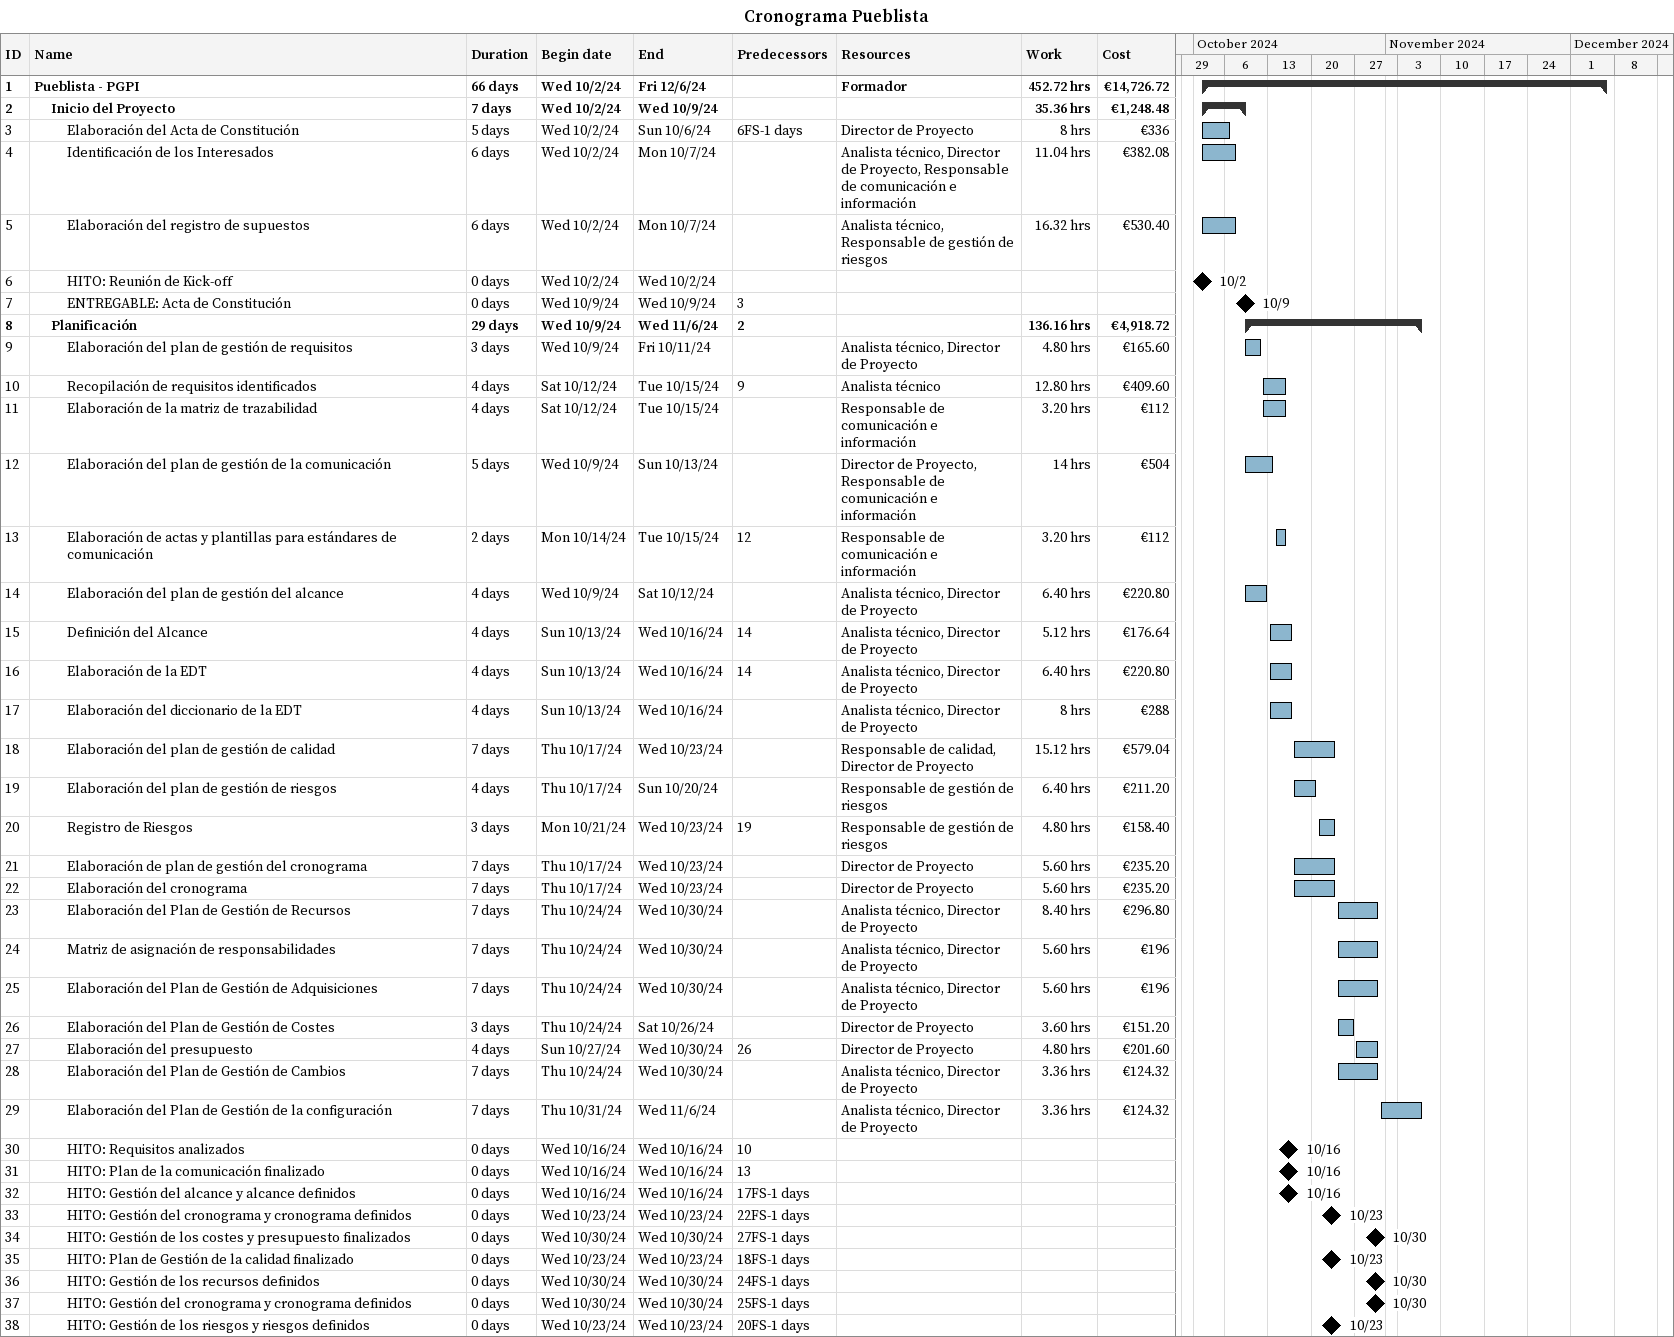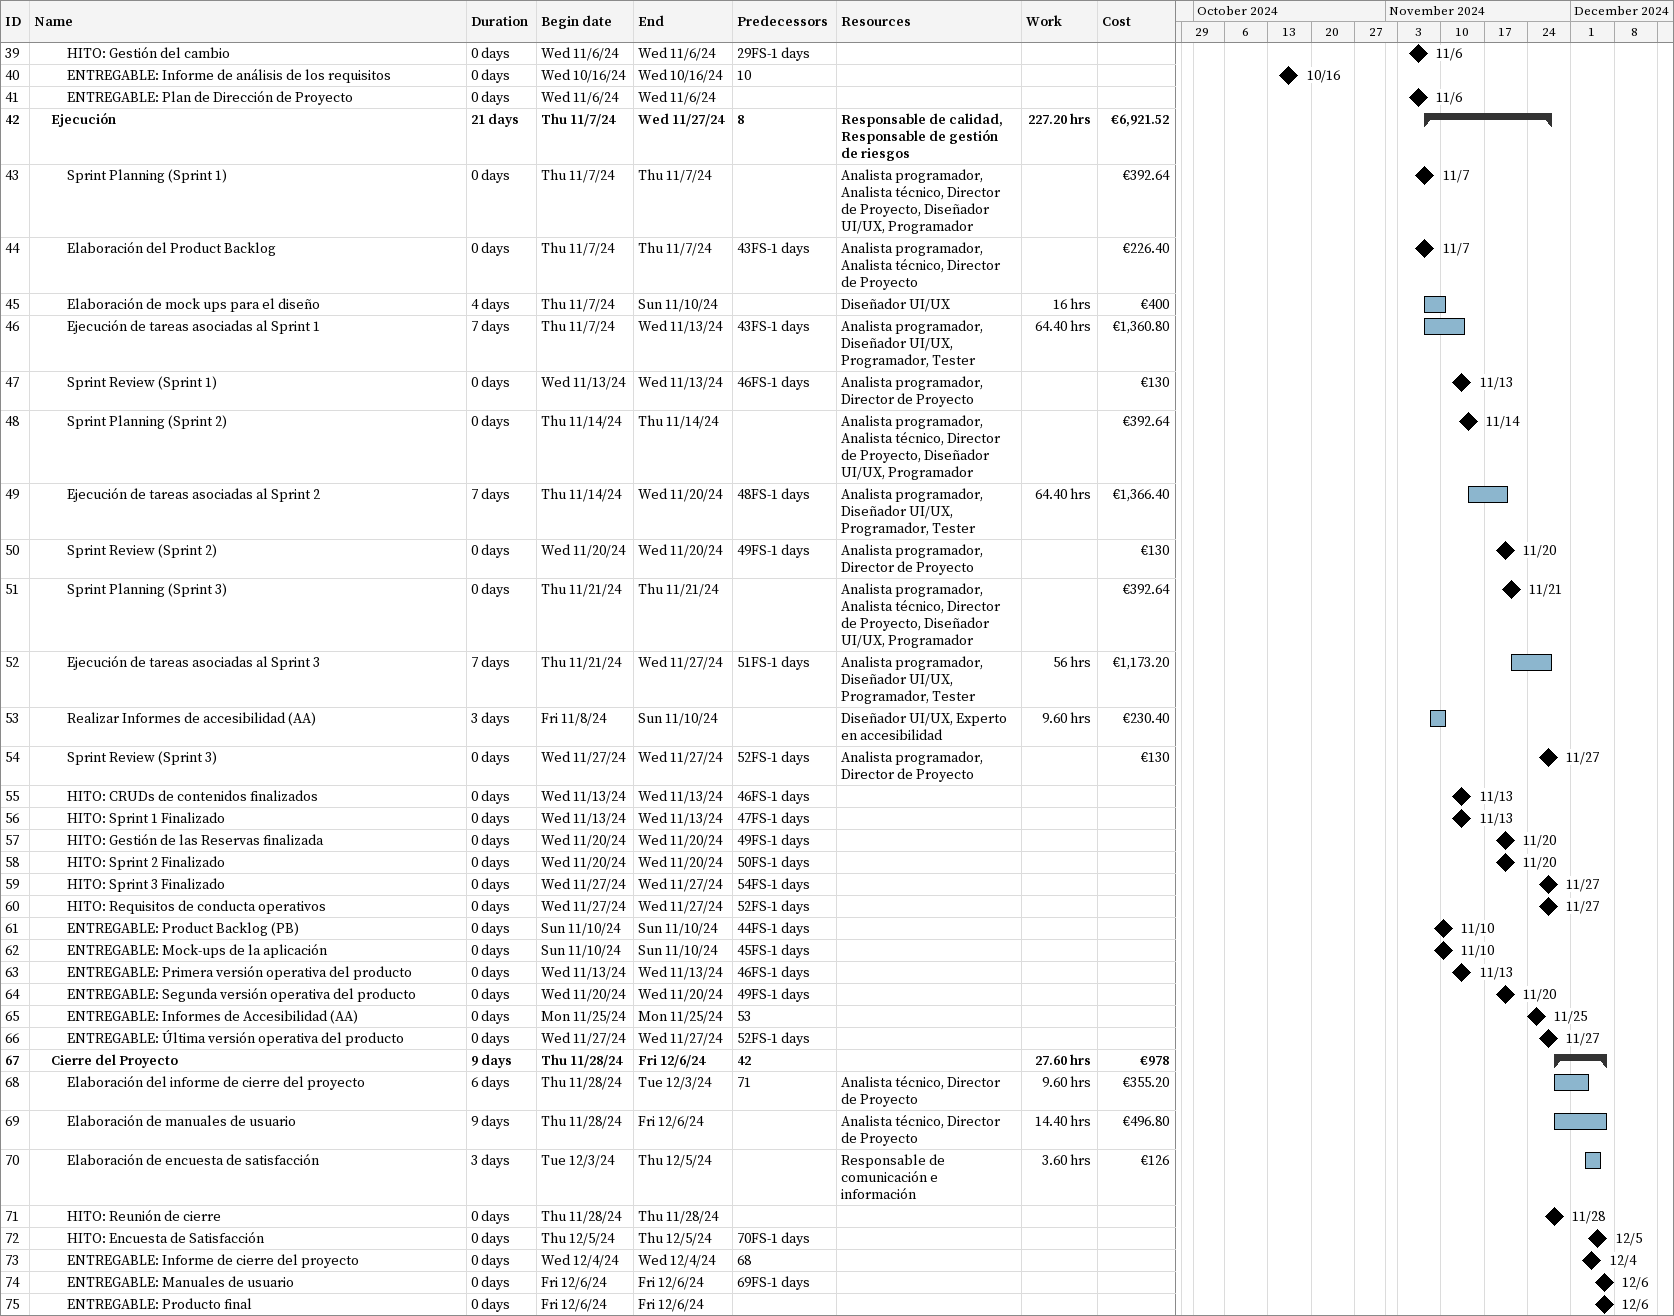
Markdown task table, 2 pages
Cronograma Pueblista

| ID | Level | Task | Duration | Start | Finish | Predecessors | Resources | Work (h) | Cost (€) |
|---|---|---|---|---|---|---|---|---|---|
| 1 | 1 | **Pueblista - PGPI** | 66d | 2024-10-02 | 2024-12-06 |  | Formador | 452.72 | 14726.72 |
| 2 | 2 | **Inicio del Proyecto** | 7d | 2024-10-02 | 2024-10-09 |  |  | 35.36 | 1248.48 |
| 3 | 3 | Elaboración del Acta de Constitución | 5d | 2024-10-02 | 2024-10-06 | 6FS-1d | Director de Proyecto | 8 | 336 |
| 4 | 3 | Identificación de los Interesados | 6d | 2024-10-02 | 2024-10-07 |  | Analista técnico, Director de Proyecto, Responsable de comunicación e información | 11.04 | 382.08 |
| 5 | 3 | Elaboración del registro de supuestos | 6d | 2024-10-02 | 2024-10-07 |  | Analista técnico, Responsable de gestión de riesgos | 16.32 | 530.40 |
| 6 | 3 | HITO: Reunión de Kick-off | 0d | 2024-10-02 | 2024-10-02 |  |  |  |  |
| 7 | 3 | ENTREGABLE: Acta de Constitución | 0d | 2024-10-09 | 2024-10-09 | 3 |  |  |  |
| 8 | 2 | **Planificación** | 29d | 2024-10-09 | 2024-11-06 | 2 |  | 136.16 | 4918.72 |
| 9 | 3 | Elaboración del plan de gestión de requisitos | 3d | 2024-10-09 | 2024-10-11 |  | Analista técnico, Director de Proyecto | 4.80 | 165.60 |
| 10 | 3 | Recopilación de requisitos identificados | 4d | 2024-10-12 | 2024-10-15 | 9 | Analista técnico | 12.80 | 409.60 |
| 11 | 3 | Elaboración de la matriz de trazabilidad | 4d | 2024-10-12 | 2024-10-15 |  | Responsable de comunicación e información | 3.20 | 112 |
| 12 | 3 | Elaboración del plan de gestión de la comunicación | 5d | 2024-10-09 | 2024-10-13 |  | Director de Proyecto, Responsable de comunicación e información | 14 | 504 |
| 13 | 3 | Elaboración de actas y plantillas para estándares de comunicación | 2d | 2024-10-14 | 2024-10-15 | 12 | Responsable de comunicación e información | 3.20 | 112 |
| 14 | 3 | Elaboración del plan de gestión del alcance | 4d | 2024-10-09 | 2024-10-12 |  | Analista técnico, Director de Proyecto | 6.40 | 220.80 |
| 15 | 3 | Definición del Alcance | 4d | 2024-10-13 | 2024-10-16 | 14 | Analista técnico, Director de Proyecto | 5.12 | 176.64 |
| 16 | 3 | Elaboración de la EDT | 4d | 2024-10-13 | 2024-10-16 | 14 | Analista técnico, Director de Proyecto | 6.40 | 220.80 |
| 17 | 3 | Elaboración del diccionario de la EDT | 4d | 2024-10-13 | 2024-10-16 |  | Analista técnico, Director de Proyecto | 8 | 288 |
| 18 | 3 | Elaboración del plan de gestión de calidad | 7d | 2024-10-17 | 2024-10-23 |  | Responsable de calidad, Director de Proyecto | 15.12 | 579.04 |
| 19 | 3 | Elaboración del plan de gestión de riesgos | 4d | 2024-10-17 | 2024-10-20 |  | Responsable de gestión de riesgos | 6.40 | 211.20 |
| 20 | 3 | Registro de Riesgos | 3d | 2024-10-21 | 2024-10-23 | 19 | Responsable de gestión de riesgos | 4.80 | 158.40 |
| 21 | 3 | Elaboración de plan de gestión del cronograma | 7d | 2024-10-17 | 2024-10-23 |  | Director de Proyecto | 5.60 | 235.20 |
| 22 | 3 | Elaboración del cronograma | 7d | 2024-10-17 | 2024-10-23 |  | Director de Proyecto | 5.60 | 235.20 |
| 23 | 3 | Elaboración del Plan de Gestión de Recursos | 7d | 2024-10-24 | 2024-10-30 |  | Analista técnico, Director de Proyecto | 8.40 | 296.80 |
| 24 | 3 | Matriz de asignación de responsabilidades | 7d | 2024-10-24 | 2024-10-30 |  | Analista técnico, Director de Proyecto | 5.60 | 196 |
| 25 | 3 | Elaboración del Plan de Gestión de Adquisiciones | 7d | 2024-10-24 | 2024-10-30 |  | Analista técnico, Director de Proyecto | 5.60 | 196 |
| 26 | 3 | Elaboración del Plan de Gestión de Costes | 3d | 2024-10-24 | 2024-10-26 |  | Director de Proyecto | 3.60 | 151.20 |
| 27 | 3 | Elaboración del presupuesto | 4d | 2024-10-27 | 2024-10-30 | 26 | Director de Proyecto | 4.80 | 201.60 |
| 28 | 3 | Elaboración del Plan de Gestión de Cambios | 7d | 2024-10-24 | 2024-10-30 |  | Analista técnico, Director de Proyecto | 3.36 | 124.32 |
| 29 | 3 | Elaboración del Plan de Gestión de la configuración | 7d | 2024-10-31 | 2024-11-06 |  | Analista técnico, Director de Proyecto | 3.36 | 124.32 |
| 30 | 3 | HITO: Requisitos analizados | 0d | 2024-10-16 | 2024-10-16 | 10 |  |  |  |
| 31 | 3 | HITO: Plan de la comunicación finalizado | 0d | 2024-10-16 | 2024-10-16 | 13 |  |  |  |
| 32 | 3 | HITO: Gestión del alcance y alcance definidos | 0d | 2024-10-16 | 2024-10-16 | 17FS-1d |  |  |  |
| 33 | 3 | HITO: Gestión del cronograma y cronograma definidos | 0d | 2024-10-23 | 2024-10-23 | 22FS-1d |  |  |  |
| 34 | 3 | HITO: Gestión de los costes y presupuesto finalizados | 0d | 2024-10-30 | 2024-10-30 | 27FS-1d |  |  |  |
| 35 | 3 | HITO: Plan de Gestión de la calidad finalizado | 0d | 2024-10-23 | 2024-10-23 | 18FS-1d |  |  |  |
| 36 | 3 | HITO: Gestión de los recursos definidos | 0d | 2024-10-30 | 2024-10-30 | 24FS-1d |  |  |  |
| 37 | 3 | HITO: Gestión del cronograma y cronograma definidos | 0d | 2024-10-30 | 2024-10-30 | 25FS-1d |  |  |  |
| 38 | 3 | HITO: Gestión de los riesgos y riesgos definidos | 0d | 2024-10-23 | 2024-10-23 | 20FS-1d |  |  |  |
| 39 | 3 | HITO: Gestión del cambio | 0d | 2024-11-06 | 2024-11-06 | 29FS-1d |  |  |  |
| 40 | 3 | ENTREGABLE: Informe de análisis de los requisitos | 0d | 2024-10-16 | 2024-10-16 | 10 |  |  |  |
| 41 | 3 | ENTREGABLE: Plan de Dirección de Proyecto | 0d | 2024-11-06 | 2024-11-06 |  |  |  |  |
| 42 | 2 | **Ejecución** | 21d | 2024-11-07 | 2024-11-27 | 8 | Responsable de calidad, Responsable de gestión de riesgos | 227.20 | 6921.52 |
| 43 | 3 | Sprint Planning (Sprint 1) | 0d | 2024-11-07 | 2024-11-07 |  | Analista programador, Analista técnico, Director de Proyecto, Diseñador UI/UX, Programador |  | 392.64 |
| 44 | 3 | Elaboración del Product Backlog | 0d | 2024-11-07 | 2024-11-07 | 43FS-1d | Analista programador, Analista técnico, Director de Proyecto |  | 226.40 |
| 45 | 3 | Elaboración de mock ups para el diseño | 4d | 2024-11-07 | 2024-11-10 |  | Diseñador UI/UX | 16 | 400 |
| 46 | 3 | Ejecución de tareas asociadas al Sprint 1 | 7d | 2024-11-07 | 2024-11-13 | 43FS-1d | Analista programador, Diseñador UI/UX, Programador, Tester | 64.40 | 1360.80 |
| 47 | 3 | Sprint Review (Sprint 1) | 0d | 2024-11-13 | 2024-11-13 | 46FS-1d | Analista programador, Director de Proyecto |  | 130 |
| 48 | 3 | Sprint Planning (Sprint 2) | 0d | 2024-11-14 | 2024-11-14 |  | Analista programador, Analista técnico, Director de Proyecto, Diseñador UI/UX, Programador |  | 392.64 |
| 49 | 3 | Ejecución de tareas asociadas al Sprint 2 | 7d | 2024-11-14 | 2024-11-20 | 48FS-1d | Analista programador, Diseñador UI/UX, Programador, Tester | 64.40 | 1366.40 |
| 50 | 3 | Sprint Review (Sprint 2) | 0d | 2024-11-20 | 2024-11-20 | 49FS-1d | Analista programador, Director de Proyecto |  | 130 |
| 51 | 3 | Sprint Planning (Sprint 3) | 0d | 2024-11-21 | 2024-11-21 |  | Analista programador, Analista técnico, Director de Proyecto, Diseñador UI/UX, Programador |  | 392.64 |
| 52 | 3 | Ejecución de tareas asociadas al Sprint 3 | 7d | 2024-11-21 | 2024-11-27 | 51FS-1d | Analista programador, Diseñador UI/UX, Programador, Tester | 56 | 1173.20 |
| 53 | 3 | Realizar Informes de accesibilidad (AA) | 3d | 2024-11-08 | 2024-11-10 |  | Diseñador UI/UX, Experto en accesibilidad | 9.60 | 230.40 |
| 54 | 3 | Sprint Review (Sprint 3) | 0d | 2024-11-27 | 2024-11-27 | 52FS-1d | Analista programador, Director de Proyecto |  | 130 |
| 55 | 3 | HITO: CRUDs de contenidos finalizados | 0d | 2024-11-13 | 2024-11-13 | 46FS-1d |  |  |  |
| 56 | 3 | HITO: Sprint 1 Finalizado | 0d | 2024-11-13 | 2024-11-13 | 47FS-1d |  |  |  |
| 57 | 3 | HITO: Gestión de las Reservas finalizada | 0d | 2024-11-20 | 2024-11-20 | 49FS-1d |  |  |  |
| 58 | 3 | HITO: Sprint 2 Finalizado | 0d | 2024-11-20 | 2024-11-20 | 50FS-1d |  |  |  |
| 59 | 3 | HITO: Sprint 3 Finalizado | 0d | 2024-11-27 | 2024-11-27 | 54FS-1d |  |  |  |
| 60 | 3 | HITO: Requisitos de conducta operativos | 0d | 2024-11-27 | 2024-11-27 | 52FS-1d |  |  |  |
| 61 | 3 | ENTREGABLE: Product Backlog (PB) | 0d | 2024-11-10 | 2024-11-10 | 44FS-1d |  |  |  |
| 62 | 3 | ENTREGABLE: Mock-ups de la aplicación | 0d | 2024-11-10 | 2024-11-10 | 45FS-1d |  |  |  |
| 63 | 3 | ENTREGABLE: Primera versión operativa del producto | 0d | 2024-11-13 | 2024-11-13 | 46FS-1d |  |  |  |
| 64 | 3 | ENTREGABLE: Segunda versión operativa del producto | 0d | 2024-11-20 | 2024-11-20 | 49FS-1d |  |  |  |
| 65 | 3 | ENTREGABLE: Informes de Accesibilidad (AA) | 0d | 2024-11-25 | 2024-11-25 | 53 |  |  |  |
| 66 | 3 | ENTREGABLE: Última versión operativa del producto | 0d | 2024-11-27 | 2024-11-27 | 52FS-1d |  |  |  |
| 67 | 2 | **Cierre del Proyecto** | 9d | 2024-11-28 | 2024-12-06 | 42 |  | 27.60 | 978 |
| 68 | 3 | Elaboración del informe de cierre del proyecto | 6d | 2024-11-28 | 2024-12-03 | 71 | Analista técnico, Director de Proyecto | 9.60 | 355.20 |
| 69 | 3 | Elaboración de manuales de usuario | 9d | 2024-11-28 | 2024-12-06 |  | Analista técnico, Director de Proyecto | 14.40 | 496.80 |
| 70 | 3 | Elaboración de encuesta de satisfacción | 3d | 2024-12-03 | 2024-12-05 |  | Responsable de comunicación e información | 3.60 | 126 |
| 71 | 3 | HITO: Reunión de cierre | 0d | 2024-11-28 | 2024-11-28 |  |  |  |  |
| 72 | 3 | HITO: Encuesta de Satisfacción | 0d | 2024-12-05 | 2024-12-05 | 70FS-1d |  |  |  |
| 73 | 3 | ENTREGABLE: Informe de cierre del proyecto | 0d | 2024-12-04 | 2024-12-04 | 68 |  |  |  |
| 74 | 3 | ENTREGABLE: Manuales de usuario | 0d | 2024-12-06 | 2024-12-06 | 69FS-1d |  |  |  |
| 75 | 3 | ENTREGABLE: Producto final | 0d | 2024-12-06 | 2024-12-06 |  |  |  |  |
